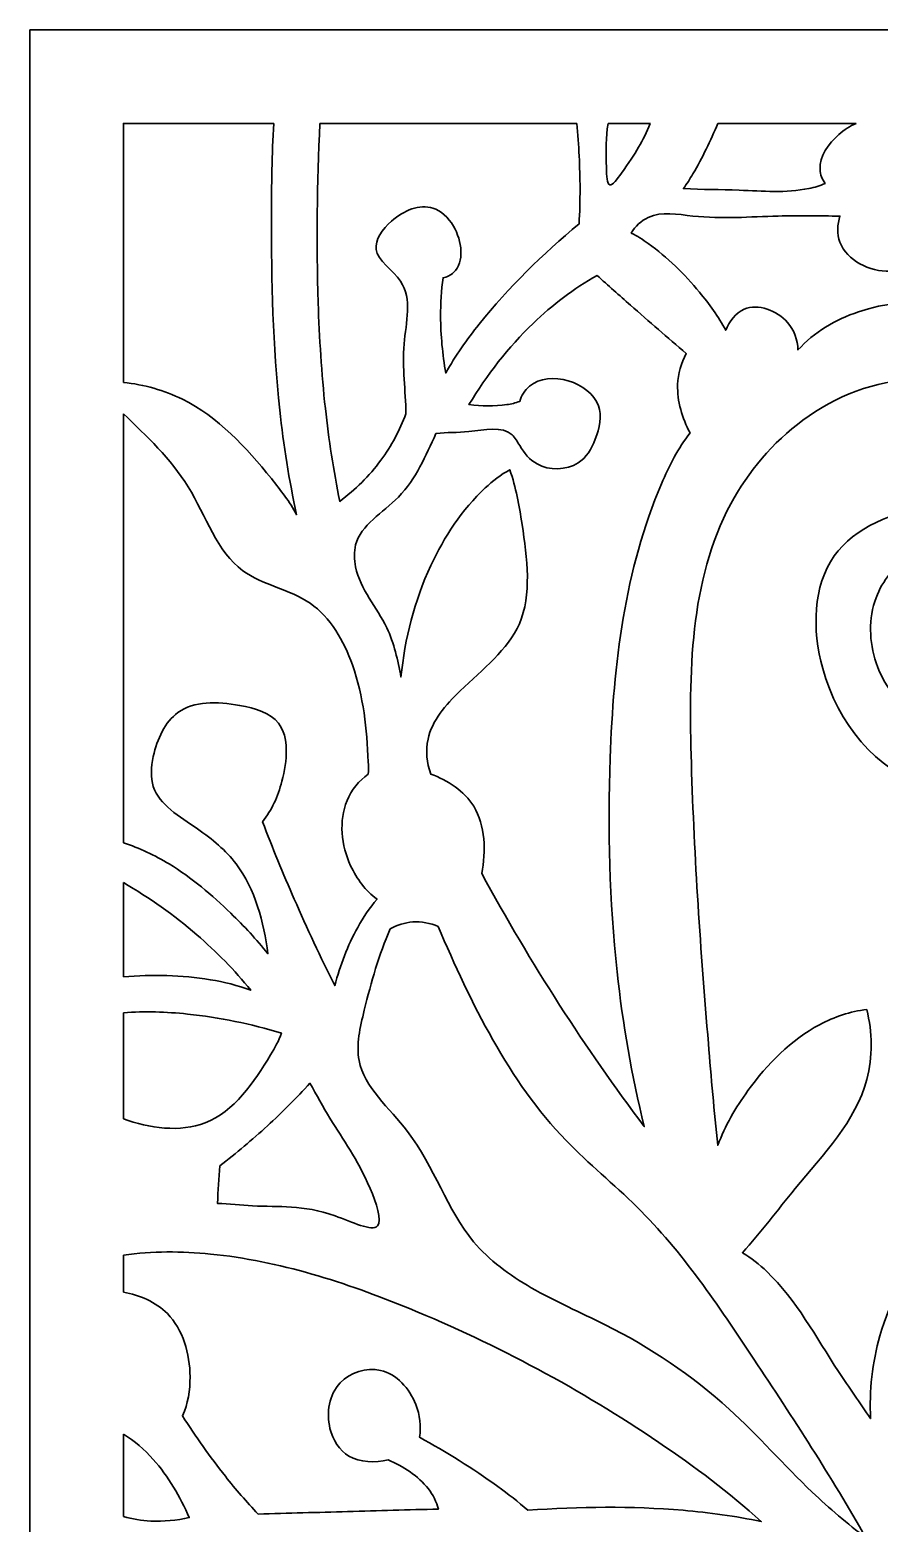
# Model space of a CAD drawing. Header units: centimetres. Extents: x -9.9 to 8.4, y -14.1 to 13.9.
# Drawn here: x -9.86 to -5.43, y 6.1 to 13.9 of the extents above; entities that cross this region are included whole.
import ezdxf

# ---------------------------------------------------------------- set-up
doc = ezdxf.new("R2010")
doc.units = ezdxf.units.CM
doc.header["$MEASUREMENT"] = 0
doc.layers.add('Default', color=7, linetype='Continuous')

msp = doc.modelspace()

# ---------------------------------------------------------------- linework, layer by layer
at = {"layer": 'Default', "color": 114, "lineweight": 35}
for points, knots in [([(-9.8617, 13.89672), (-9.8617, 13.89672), (-1.24018, 13.89671), (-1.24018, 13.89671), (-1.24018, 13.89671), (-1.24018, 13.89671), (-1.24018, -14.1064), (-1.24018, -14.1064), (-1.24018, -14.1064), (-1.24018, -14.1064), (-9.86171, -14.1064), (-9.86171, -14.1064), (-9.86171, -14.1064), (-9.86171, -14.1064), (-9.86171, 13.89671), (-9.86171, 13.89671), (-9.86171, 13.89671), (-9.86171, 13.89671), (-9.8617, 13.89672), (-9.8617, 13.89672)], [0, 0, 0, 0, 0.1666667, 0.1666667, 0.1666667, 0.1666667, 0.3333333, 0.3333333, 0.3333333, 0.3333333, 0.5, 0.5, 0.5, 0.5, 0.6666667, 0.6666667, 0.6666667, 0.6666667, 1, 1, 1, 1]), ([(-8.58908, 13.40844), (-8.59893, 13.24695), (-8.6013, 13.08517), (-8.60163, 12.92331), (-8.60163, 12.92331), (-8.60239, 12.58594), (-8.59402, 12.24814), (-8.55768, 11.91287), (-8.55768, 11.91287), (-8.53781, 11.72942), (-8.50958, 11.54682), (-8.4698, 11.36669), (-8.4698, 11.36669), (-8.50645, 11.43405), (-8.55306, 11.49477), (-8.60163, 11.55508), (-8.60163, 11.55508), (-8.73326, 11.71818), (-8.8799, 11.87756), (-9.06616, 11.96929), (-9.06616, 11.96929), (-9.16127, 12.01616), (-9.26686, 12.04545), (-9.37342, 12.05733)], [0, 0, 0, 0, 0.1428571, 0.1428571, 0.1428571, 0.1428571, 0.2857143, 0.2857143, 0.2857143, 0.2857143, 0.4285714, 0.4285714, 0.4285714, 0.4285714, 0.5714286, 0.5714286, 0.5714286, 0.5714286, 0.7142857, 0.7142857, 0.7142857, 0.7142857, 1, 1, 1, 1]), ([(-9.37342, 12.05733), (-9.37342, 12.05733), (-9.37342, 13.40844), (-9.37342, 13.40844), (-9.37342, 13.40844), (-9.37342, 13.40844), (-8.58908, 13.40844), (-8.58908, 13.40844)], [0, 0, 0, 0, 0.3333333, 0.3333333, 0.3333333, 0.3333333, 1, 1, 1, 1]), ([(-7.00762, 13.40844), (-6.99784, 13.29508), (-6.99176, 13.18137), (-6.99145, 13.06758), (-6.99145, 13.06758), (-6.99116, 13.00644), (-6.99272, 12.94529), (-6.99676, 12.88438), (-6.99676, 12.88438), (-7.18526, 12.72627), (-7.36379, 12.55412), (-7.51728, 12.36124), (-7.51728, 12.36124), (-7.58172, 12.28036), (-7.64177, 12.1958), (-7.6921, 12.10567), (-7.6921, 12.10567), (-7.70873, 12.20338), (-7.7186, 12.30237), (-7.71899, 12.40157), (-7.71899, 12.40157), (-7.71936, 12.46905), (-7.71522, 12.53664), (-7.70563, 12.60334), (-7.70563, 12.60334), (-7.68564, 12.60586), (-7.66646, 12.61639), (-7.6518, 12.63021), (-7.6518, 12.63021), (-7.59258, 12.6859), (-7.60649, 12.79484), (-7.6518, 12.87238), (-7.6518, 12.87238), (-7.67852, 12.91813), (-7.71614, 12.95296), (-7.75936, 12.96644), (-7.75936, 12.96644), (-7.82753, 12.98787), (-7.90968, 12.95628), (-7.97458, 12.89924), (-7.97458, 12.89924), (-8.02308, 12.85656), (-8.06204, 12.7997), (-8.0553, 12.75131), (-8.0553, 12.75131), (-8.04683, 12.69096), (-7.96762, 12.64379), (-7.92786, 12.58463), (-7.92786, 12.58463), (-7.86564, 12.49235), (-7.89942, 12.37115), (-7.9092, 12.25779), (-7.9092, 12.25779), (-7.91994, 12.13156), (-7.90106, 12.01494), (-7.89987, 11.89356), (-7.89987, 11.89356), (-7.93174, 11.80734), (-7.97572, 11.725), (-8.03057, 11.65067), (-8.03057, 11.65067), (-8.09103, 11.56882), (-8.16455, 11.49679), (-8.24537, 11.43581), (-8.24537, 11.43581), (-8.2772, 11.59651), (-8.3022, 11.75871), (-8.32018, 11.92157), (-8.32018, 11.92157), (-8.34026, 12.1046), (-8.35147, 12.2885), (-8.35754, 12.4726), (-8.35754, 12.4726), (-8.36777, 12.7845), (-8.36337, 13.09683), (-8.34818, 13.40844)], [0, 0, 0, 0, 0.05, 0.05, 0.05, 0.05, 0.1, 0.1, 0.1, 0.1, 0.15, 0.15, 0.15, 0.15, 0.2, 0.2, 0.2, 0.2, 0.25, 0.25, 0.25, 0.25, 0.3, 0.3, 0.3, 0.3, 0.35, 0.35, 0.35, 0.35, 0.4, 0.4, 0.4, 0.4, 0.45, 0.45, 0.45, 0.45, 0.5, 0.5, 0.5, 0.5, 0.55, 0.55, 0.55, 0.55, 0.6, 0.6, 0.6, 0.6, 0.65, 0.65, 0.65, 0.65, 0.7, 0.7, 0.7, 0.7, 0.75, 0.75, 0.75, 0.75, 0.8, 0.8, 0.8, 0.8, 0.85, 0.85, 0.85, 0.85, 0.9, 0.9, 0.9, 0.9, 1, 1, 1, 1]), ([(-6.62526, 13.40843), (-6.6637, 13.31624), (-6.69874, 13.25505), (-6.77484, 13.1488), (-6.77484, 13.1488), (-6.79687, 13.11796), (-6.82248, 13.08321), (-6.83637, 13.0873), (-6.83637, 13.0873), (-6.85067, 13.09135), (-6.8527, 13.13666), (-6.85403, 13.17526), (-6.85403, 13.17526), (-6.85745, 13.27567), (-6.85691, 13.33155), (-6.84523, 13.40844)], [0, 0, 0, 0, 0.2, 0.2, 0.2, 0.2, 0.4, 0.4, 0.4, 0.4, 0.6, 0.6, 0.6, 0.6, 1, 1, 1, 1]), ([(-6.84523, 13.40844), (-6.84523, 13.40844), (-6.62527, 13.40844), (-6.62527, 13.40844), (-6.62527, 13.40844), (-6.62527, 13.40844), (-6.62526, 13.40843), (-6.62526, 13.40843)], [0, 0, 0, 0, 0.3333333, 0.3333333, 0.3333333, 0.3333333, 1, 1, 1, 1]), ([(-1.72847, 11.33932), (-1.90311, 11.3058), (-2.07215, 11.24132), (-2.23043, 11.15842), (-2.23043, 11.15842), (-2.53964, 10.99674), (-2.80818, 10.76505), (-3.04413, 10.50753), (-3.04413, 10.50753), (-3.15056, 10.39135), (-3.25042, 10.2699), (-3.33836, 10.14081), (-3.33836, 10.14081), (-3.70622, 9.6011), (-3.86571, 8.92932), (-3.94095, 8.26853), (-3.94095, 8.26853), (-4.0129, 7.63714), (-4.00791, 7.01592), (-3.98607, 6.38976), (-3.98607, 6.38976), (-3.95907, 5.61567), (-3.90645, 4.83418), (-4.00862, 4.06631), (-4.00862, 4.06631), (-4.07831, 3.54196), (-4.22015, 3.02407), (-4.41746, 2.53348), (-4.41746, 2.53348), (-4.39121, 2.89496), (-4.40969, 3.25806), (-4.44682, 3.6203), (-4.44682, 3.6203), (-4.51292, 4.26363), (-4.63819, 4.90422), (-4.8875, 5.5001), (-4.8875, 5.5001), (-4.98251, 5.72735), (-5.09557, 5.94794), (-5.23992, 6.14639), (-5.23992, 6.14639), (-5.0991, 6.29743), (-4.99305, 6.48121), (-4.91687, 6.6751), (-4.91687, 6.6751), (-4.74609, 7.10944), (-4.72584, 7.59488), (-4.76997, 8.05561), (-4.76997, 8.05561), (-4.92131, 7.91897), (-5.05446, 7.76291), (-5.17073, 7.5938), (-5.17073, 7.5938), (-5.27954, 7.43551), (-5.37367, 7.26592), (-5.42658, 7.08228), (-5.42658, 7.08228), (-5.46681, 6.94245), (-5.4832, 6.79445), (-5.47568, 6.64948), (-5.47568, 6.64948), (-5.53048, 6.73205), (-5.58844, 6.81217), (-5.64294, 6.8954), (-5.64294, 6.8954), (-5.76054, 7.07475), (-5.86219, 7.26816), (-6.01671, 7.41669), (-6.01671, 7.41669), (-6.05563, 7.45409), (-6.09781, 7.48858), (-6.14456, 7.51512), (-6.14456, 7.51512), (-6.04697, 7.62148), (-5.96257, 7.73642), (-5.86921, 7.84953), (-5.86921, 7.84953), (-5.72225, 8.02763), (-5.55303, 8.20126), (-5.4954, 8.42005), (-5.4954, 8.42005), (-5.46463, 8.53682), (-5.46557, 8.66645), (-5.4954, 8.78403), (-5.4954, 8.78403), (-5.58095, 8.77454), (-5.66478, 8.7459), (-5.74129, 8.70534), (-5.74129, 8.70534), (-5.89204, 8.62557), (-6.01452, 8.49984), (-6.11516, 8.36109), (-6.11516, 8.36109), (-6.1796, 8.27204), (-6.23517, 8.17775), (-6.27251, 8.07577), (-6.27251, 8.07577), (-6.29174, 8.25256), (-6.30707, 8.43031), (-6.32174, 8.60701), (-6.32174, 8.60701), (-6.36177, 9.09153), (-6.39576, 9.56815), (-6.41048, 10.06748), (-6.41048, 10.06748), (-6.4242, 10.53513), (-6.42086, 11.02283), (-6.20528, 11.42257), (-6.20528, 11.42257), (-6.11454, 11.59095), (-5.986, 11.74377), (-5.82835, 11.85994), (-5.82835, 11.85994), (-5.65767, 11.98553), (-5.45281, 12.06807), (-5.24015, 12.07107), (-5.24015, 12.07107), (-5.00952, 12.07422), (-4.76976, 11.98376), (-4.60674, 11.82978), (-4.60674, 11.82978), (-4.4148, 11.64832), (-4.32921, 11.37887), (-4.30516, 11.09084), (-4.30516, 11.09084), (-4.28285, 10.82223), (-4.314, 10.53749), (-4.48915, 10.36962), (-4.48915, 10.36962), (-4.57139, 10.29078), (-4.68539, 10.23774), (-4.80422, 10.21817), (-4.80422, 10.21817), (-4.94005, 10.19576), (-5.082, 10.21698), (-5.19818, 10.28476), (-5.19818, 10.28476), (-5.3135, 10.35213), (-5.40321, 10.46551), (-5.44665, 10.59387), (-5.44665, 10.59387), (-5.48377, 10.70377), (-5.48694, 10.82476), (-5.44665, 10.9333), (-5.44665, 10.9333), (-5.4135, 11.02266), (-5.35078, 11.10354), (-5.26486, 11.14536), (-5.26486, 11.14536), (-5.16209, 11.19537), (-5.02623, 11.18958), (-4.93146, 11.1272), (-4.93146, 11.1272), (-4.85276, 11.07536), (-4.80262, 10.98449), (-4.78604, 10.89089), (-4.78604, 10.89089), (-4.77052, 10.80301), (-4.78465, 10.71288), (-4.84063, 10.6363), (-4.84063, 10.6363), (-4.8716, 10.59382), (-4.9156, 10.55559), (-4.96185, 10.55753), (-4.96185, 10.55753), (-5.00064, 10.55923), (-5.04098, 10.58921), (-5.05884, 10.63023), (-5.05884, 10.63023), (-5.08945, 10.70117), (-5.05263, 10.80507), (-5.09507, 10.8363), (-5.09507, 10.8363), (-5.11745, 10.85272), (-5.16146, 10.84907), (-5.20427, 10.84846), (-5.20427, 10.84846), (-5.23062, 10.84805), (-5.2564, 10.84883), (-5.27085, 10.8363), (-5.27085, 10.8363), (-5.2869, 10.82235), (-5.28886, 10.79216), (-5.28911, 10.76363), (-5.28911, 10.76363), (-5.28977, 10.67294), (-5.27246, 10.59973), (-5.22847, 10.53325), (-5.22847, 10.53325), (-5.16924, 10.44377), (-5.0615, 10.36654), (-4.95579, 10.36365), (-4.95579, 10.36365), (-4.82277, 10.35987), (-4.6928, 10.47319), (-4.62845, 10.59996), (-4.62845, 10.59996), (-4.5731, 10.70906), (-4.56648, 10.82799), (-4.59215, 10.94541), (-4.59215, 10.94541), (-4.62882, 11.11303), (-4.73154, 11.27756), (-4.87701, 11.35147), (-4.87701, 11.35147), (-4.96171, 11.39455), (-5.06098, 11.4069), (-5.16183, 11.4), (-5.16183, 11.4), (-5.35753, 11.38645), (-5.55908, 11.30031), (-5.66482, 11.15148), (-5.66482, 11.15148), (-5.77623, 10.99467), (-5.78148, 10.76822), (-5.72539, 10.56362), (-5.72539, 10.56362), (-5.64725, 10.27815), (-5.44978, 10.03507), (-5.18002, 9.9454), (-5.18002, 9.9454), (-4.82447, 9.82727), (-4.34339, 9.97592), (-4.14367, 10.27266), (-4.14367, 10.27266), (-4.02391, 10.45065), (-4.00531, 10.68179), (-4.00426, 10.90904), (-4.00426, 10.90904), (-4.00266, 11.23601), (-4.03749, 11.55496), (-4.183, 11.82925), (-4.183, 11.82925), (-4.29354, 12.03757), (-4.46794, 12.22027), (-4.68298, 12.3361), (-4.68298, 12.3361), (-4.94307, 12.47629), (-5.26239, 12.51892), (-5.53927, 12.42521), (-5.53927, 12.42521), (-5.65915, 12.38467), (-5.77101, 12.31851), (-5.85437, 12.22655), (-5.85437, 12.22655), (-5.85663, 12.2778), (-5.87345, 12.32955), (-5.90918, 12.37036), (-5.90918, 12.37036), (-5.96401, 12.43303), (-6.0635, 12.47013), (-6.13519, 12.4389), (-6.13519, 12.4389), (-6.17949, 12.41964), (-6.21312, 12.37432), (-6.23117, 12.32921), (-6.23117, 12.32921), (-6.26989, 12.39978), (-6.31681, 12.4657), (-6.36817, 12.52787), (-6.36817, 12.52787), (-6.4465, 12.6229), (-6.53538, 12.70952), (-6.63533, 12.78137), (-6.63533, 12.78137), (-6.66366, 12.80182), (-6.69297, 12.82098), (-6.72427, 12.8362), (-6.72427, 12.8362), (-6.70358, 12.87078), (-6.67127, 12.9013), (-6.63533, 12.91835), (-6.63533, 12.91835), (-6.56609, 12.95115), (-6.48292, 12.93401), (-6.40242, 12.92518), (-6.40242, 12.92518), (-6.24852, 12.90832), (-6.10444, 12.92171), (-5.95717, 12.92518), (-5.95717, 12.92518), (-5.85068, 12.92775), (-5.7425, 12.92518), (-5.6352, 12.92518), (-5.6352, 12.92518), (-5.65015, 12.88205), (-5.65131, 12.83144), (-5.6352, 12.78821), (-5.6352, 12.78821), (-5.59975, 12.69326), (-5.4805, 12.63331), (-5.37493, 12.63755), (-5.37493, 12.63755), (-5.26554, 12.64192), (-5.17076, 12.71494), (-5.11459, 12.80882), (-5.11459, 12.80882), (-5.05411, 12.90982), (-5.03825, 13.03497), (-5.07308, 13.14141), (-5.07308, 13.14141), (-5.10422, 13.2368), (-5.17594, 13.31732), (-5.26892, 13.36903), (-5.26892, 13.36903), (-5.29838, 13.38539), (-5.32999, 13.39894), (-5.36221, 13.40843)], [0, 0, 0, 0, 0.0128205, 0.0128205, 0.0128205, 0.0128205, 0.025641, 0.025641, 0.025641, 0.025641, 0.0384615, 0.0384615, 0.0384615, 0.0384615, 0.0512821, 0.0512821, 0.0512821, 0.0512821, 0.0641026, 0.0641026, 0.0641026, 0.0641026, 0.0769231, 0.0769231, 0.0769231, 0.0769231, 0.0897436, 0.0897436, 0.0897436, 0.0897436, 0.1025641, 0.1025641, 0.1025641, 0.1025641, 0.1153846, 0.1153846, 0.1153846, 0.1153846, 0.1282051, 0.1282051, 0.1282051, 0.1282051, 0.1410256, 0.1410256, 0.1410256, 0.1410256, 0.1538462, 0.1538462, 0.1538462, 0.1538462, 0.1666667, 0.1666667, 0.1666667, 0.1666667, 0.1794872, 0.1794872, 0.1794872, 0.1794872, 0.1923077, 0.1923077, 0.1923077, 0.1923077, 0.2051282, 0.2051282, 0.2051282, 0.2051282, 0.2179487, 0.2179487, 0.2179487, 0.2179487, 0.2307692, 0.2307692, 0.2307692, 0.2307692, 0.2435897, 0.2435897, 0.2435897, 0.2435897, 0.2564103, 0.2564103, 0.2564103, 0.2564103, 0.2692308, 0.2692308, 0.2692308, 0.2692308, 0.2820513, 0.2820513, 0.2820513, 0.2820513, 0.2948718, 0.2948718, 0.2948718, 0.2948718, 0.3076923, 0.3076923, 0.3076923, 0.3076923, 0.3205128, 0.3205128, 0.3205128, 0.3205128, 0.3333333, 0.3333333, 0.3333333, 0.3333333, 0.3461538, 0.3461538, 0.3461538, 0.3461538, 0.3589744, 0.3589744, 0.3589744, 0.3589744, 0.3717949, 0.3717949, 0.3717949, 0.3717949, 0.3846154, 0.3846154, 0.3846154, 0.3846154, 0.3974359, 0.3974359, 0.3974359, 0.3974359, 0.4102564, 0.4102564, 0.4102564, 0.4102564, 0.4230769, 0.4230769, 0.4230769, 0.4230769, 0.4358974, 0.4358974, 0.4358974, 0.4358974, 0.4487179, 0.4487179, 0.4487179, 0.4487179, 0.4615385, 0.4615385, 0.4615385, 0.4615385, 0.474359, 0.474359, 0.474359, 0.474359, 0.4871795, 0.4871795, 0.4871795, 0.4871795, 0.5, 0.5, 0.5, 0.5, 0.5128205, 0.5128205, 0.5128205, 0.5128205, 0.525641, 0.525641, 0.525641, 0.525641, 0.5384615, 0.5384615, 0.5384615, 0.5384615, 0.5512821, 0.5512821, 0.5512821, 0.5512821, 0.5641026, 0.5641026, 0.5641026, 0.5641026, 0.5769231, 0.5769231, 0.5769231, 0.5769231, 0.5897436, 0.5897436, 0.5897436, 0.5897436, 0.6025641, 0.6025641, 0.6025641, 0.6025641, 0.6153846, 0.6153846, 0.6153846, 0.6153846, 0.6282051, 0.6282051, 0.6282051, 0.6282051, 0.6410256, 0.6410256, 0.6410256, 0.6410256, 0.6538462, 0.6538462, 0.6538462, 0.6538462, 0.6666667, 0.6666667, 0.6666667, 0.6666667, 0.6794872, 0.6794872, 0.6794872, 0.6794872, 0.6923077, 0.6923077, 0.6923077, 0.6923077, 0.7051282, 0.7051282, 0.7051282, 0.7051282, 0.7179487, 0.7179487, 0.7179487, 0.7179487, 0.7307692, 0.7307692, 0.7307692, 0.7307692, 0.7435897, 0.7435897, 0.7435897, 0.7435897, 0.7564103, 0.7564103, 0.7564103, 0.7564103, 0.7692308, 0.7692308, 0.7692308, 0.7692308, 0.7820513, 0.7820513, 0.7820513, 0.7820513, 0.7948718, 0.7948718, 0.7948718, 0.7948718, 0.8076923, 0.8076923, 0.8076923, 0.8076923, 0.8205128, 0.8205128, 0.8205128, 0.8205128, 0.8333333, 0.8333333, 0.8333333, 0.8333333, 0.8461538, 0.8461538, 0.8461538, 0.8461538, 0.8589744, 0.8589744, 0.8589744, 0.8589744, 0.8717949, 0.8717949, 0.8717949, 0.8717949, 0.8846154, 0.8846154, 0.8846154, 0.8846154, 0.8974359, 0.8974359, 0.8974359, 0.8974359, 0.9102564, 0.9102564, 0.9102564, 0.9102564, 0.9230769, 0.9230769, 0.9230769, 0.9230769, 0.9358974, 0.9358974, 0.9358974, 0.9358974, 0.9487179, 0.9487179, 0.9487179, 0.9487179, 0.9615385, 0.9615385, 0.9615385, 0.9615385, 0.974359, 0.974359, 0.974359, 0.974359, 1, 1, 1, 1]), ([(-5.55098, 13.40843), (-5.58338, 13.39606), (-5.61288, 13.3759), (-5.64092, 13.35108), (-5.64092, 13.35108), (-5.69556, 13.30279), (-5.74459, 13.23708), (-5.73941, 13.16741), (-5.73941, 13.16741), (-5.73752, 13.14182), (-5.72844, 13.11572), (-5.71253, 13.09569), (-5.71253, 13.09569), (-5.7395, 13.08304), (-5.7685, 13.07489), (-5.79771, 13.06885), (-5.79771, 13.06885), (-5.91654, 13.04433), (-6.0391, 13.05534), (-6.16065, 13.05994), (-6.16065, 13.05994), (-6.25812, 13.06358), (-6.35492, 13.06315), (-6.45188, 13.06885), (-6.45188, 13.06885), (-6.43392, 13.09321), (-6.41795, 13.1189), (-6.40253, 13.14496), (-6.40253, 13.14496), (-6.35289, 13.22948), (-6.3108, 13.31825), (-6.27261, 13.40844)], [0, 0, 0, 0, 0.1111111, 0.1111111, 0.1111111, 0.1111111, 0.2222222, 0.2222222, 0.2222222, 0.2222222, 0.3333333, 0.3333333, 0.3333333, 0.3333333, 0.4444444, 0.4444444, 0.4444444, 0.4444444, 0.5555556, 0.5555556, 0.5555556, 0.5555556, 0.6666667, 0.6666667, 0.6666667, 0.6666667, 0.7777778, 0.7777778, 0.7777778, 0.7777778, 1, 1, 1, 1]), ([(-6.27261, 13.40844), (-6.27261, 13.40844), (-5.55098, 13.40844), (-5.55098, 13.40844), (-5.55098, 13.40844), (-5.55098, 13.40844), (-5.55098, 13.40843), (-5.55098, 13.40843)], [0, 0, 0, 0, 0.3333333, 0.3333333, 0.3333333, 0.3333333, 1, 1, 1, 1]), ([(-6.90266, 12.61522), (-6.84477, 12.56315), (-6.78649, 12.51141), (-6.72797, 12.45997), (-6.72797, 12.45997), (-6.63154, 12.37518), (-6.53437, 12.2911), (-6.43683, 12.20764), (-6.43683, 12.20764), (-6.4638, 12.15854), (-6.47959, 12.10233), (-6.48205, 12.04592), (-6.48205, 12.04592), (-6.48587, 11.95841), (-6.45752, 11.87054), (-6.41741, 11.79359), (-6.41741, 11.79359), (-6.48, 11.71381), (-6.52607, 11.622), (-6.56621, 11.52826), (-6.56621, 11.52826), (-6.75856, 11.07927), (-6.8166, 10.58537), (-6.83445, 10.09662), (-6.83445, 10.09662), (-6.84818, 9.72231), (-6.83837, 9.3511), (-6.79795, 8.98144), (-6.79795, 8.98144), (-6.76819, 8.70979), (-6.722, 8.43911), (-6.65603, 8.17374), (-6.65603, 8.17374), (-6.81105, 8.37946), (-6.95839, 8.59103), (-7.09782, 8.80775), (-7.09782, 8.80775), (-7.24174, 9.0314), (-7.37726, 9.26065), (-7.50424, 9.49431), (-7.50424, 9.49431), (-7.48264, 9.60998), (-7.48444, 9.74469), (-7.54627, 9.84472), (-7.54627, 9.84472), (-7.59531, 9.92409), (-7.68238, 9.98168), (-7.77046, 10.01282), (-7.77046, 10.01282), (-7.79123, 10.07011), (-7.79696, 10.13583), (-7.78446, 10.19504), (-7.78446, 10.19504), (-7.76376, 10.29319), (-7.69291, 10.37304), (-7.61631, 10.4473), (-7.61631, 10.4473), (-7.49836, 10.56155), (-7.3669, 10.66252), (-7.30796, 10.79759), (-7.30796, 10.79759), (-7.2426, 10.9478), (-7.26693, 11.13996), (-7.29398, 11.31611), (-7.29398, 11.31611), (-7.30917, 11.41517), (-7.32526, 11.50911), (-7.35775, 11.60075), (-7.35775, 11.60075), (-7.40496, 11.57625), (-7.44704, 11.54263), (-7.48624, 11.50622), (-7.48624, 11.50622), (-7.60761, 11.393), (-7.70019, 11.25171), (-7.77, 11.1007), (-7.77, 11.1007), (-7.85491, 10.91715), (-7.90613, 10.71915), (-7.92551, 10.51948), (-7.92551, 10.51948), (-7.94218, 10.60701), (-7.96114, 10.69597), (-7.99982, 10.77629), (-7.99982, 10.77629), (-8.05132, 10.88357), (-8.13788, 10.97556), (-8.16203, 11.09398), (-8.16203, 11.09398), (-8.16976, 11.13207), (-8.17109, 11.1729), (-8.16203, 11.20888), (-8.16203, 11.20888), (-8.13542, 11.31356), (-8.02016, 11.37648), (-7.93901, 11.4589), (-7.93901, 11.4589), (-7.84573, 11.55347), (-7.79752, 11.67393), (-7.74299, 11.79), (-7.74299, 11.79), (-7.68587, 11.79724), (-7.63214, 11.79419), (-7.5707, 11.80014), (-7.5707, 11.80014), (-7.49016, 11.80809), (-7.39622, 11.83142), (-7.34539, 11.78324), (-7.34539, 11.78324), (-7.32998, 11.76864), (-7.31845, 11.74731), (-7.30595, 11.72689), (-7.30595, 11.72689), (-7.28208, 11.68805), (-7.2544, 11.65258), (-7.21588, 11.63124), (-7.21588, 11.63124), (-7.15326, 11.59631), (-7.06208, 11.59847), (-7.00185, 11.63685), (-7.00185, 11.63685), (-6.95876, 11.66429), (-6.93161, 11.71019), (-6.91173, 11.76073), (-6.91173, 11.76073), (-6.88916, 11.81859), (-6.87617, 11.8824), (-6.89483, 11.93537), (-6.89483, 11.93537), (-6.91664, 11.99691), (-6.98114, 12.04383), (-7.05258, 12.06485), (-7.05258, 12.06485), (-7.12417, 12.08592), (-7.20277, 12.08088), (-7.25525, 12.03672), (-7.25525, 12.03672), (-7.27939, 12.0165), (-7.29797, 11.98803), (-7.30595, 11.9579), (-7.30595, 11.9579), (-7.32768, 11.94955), (-7.35058, 11.94447), (-7.37353, 11.94103), (-7.37353, 11.94103), (-7.43876, 11.93094), (-7.50547, 11.93315), (-7.5707, 11.94103), (-7.5707, 11.94103), (-7.47788, 12.09517), (-7.3669, 12.23989), (-7.23648, 12.36497), (-7.23648, 12.36497), (-7.13579, 12.46159), (-7.02349, 12.54645), (-6.90266, 12.61522)], [0, 0, 0, 0, 0.025, 0.025, 0.025, 0.025, 0.05, 0.05, 0.05, 0.05, 0.075, 0.075, 0.075, 0.075, 0.1, 0.1, 0.1, 0.1, 0.125, 0.125, 0.125, 0.125, 0.15, 0.15, 0.15, 0.15, 0.175, 0.175, 0.175, 0.175, 0.2, 0.2, 0.2, 0.2, 0.225, 0.225, 0.225, 0.225, 0.25, 0.25, 0.25, 0.25, 0.275, 0.275, 0.275, 0.275, 0.3, 0.3, 0.3, 0.3, 0.325, 0.325, 0.325, 0.325, 0.35, 0.35, 0.35, 0.35, 0.375, 0.375, 0.375, 0.375, 0.4, 0.4, 0.4, 0.4, 0.425, 0.425, 0.425, 0.425, 0.45, 0.45, 0.45, 0.45, 0.475, 0.475, 0.475, 0.475, 0.5, 0.5, 0.5, 0.5, 0.525, 0.525, 0.525, 0.525, 0.55, 0.55, 0.55, 0.55, 0.575, 0.575, 0.575, 0.575, 0.6, 0.6, 0.6, 0.6, 0.625, 0.625, 0.625, 0.625, 0.65, 0.65, 0.65, 0.65, 0.675, 0.675, 0.675, 0.675, 0.7, 0.7, 0.7, 0.7, 0.725, 0.725, 0.725, 0.725, 0.75, 0.75, 0.75, 0.75, 0.775, 0.775, 0.775, 0.775, 0.8, 0.8, 0.8, 0.8, 0.825, 0.825, 0.825, 0.825, 0.85, 0.85, 0.85, 0.85, 0.875, 0.875, 0.875, 0.875, 0.9, 0.9, 0.9, 0.9, 0.925, 0.925, 0.925, 0.925, 0.95, 0.95, 0.95, 0.95, 1, 1, 1, 1]), ([(-9.37342, 11.89384), (-9.25221, 11.77526), (-9.1273, 11.66068), (-9.0364, 11.51267), (-9.0364, 11.51267), (-8.94302, 11.36037), (-8.88563, 11.1727), (-8.75055, 11.0743), (-8.75055, 11.0743), (-8.64995, 11.00103), (-8.5061, 10.97742), (-8.39963, 10.90421), (-8.39963, 10.90421), (-8.29303, 10.83102), (-8.22379, 10.70811), (-8.17902, 10.5825), (-8.17902, 10.5825), (-8.12027, 10.41757), (-8.10366, 10.24791), (-8.09626, 10.07703), (-8.09626, 10.07703), (-8.09539, 10.05549), (-8.09464, 10.03403), (-8.09626, 10.01266), (-8.09626, 10.01266), (-8.14461, 9.97902), (-8.1835, 9.92974), (-8.20664, 9.87475), (-8.20664, 9.87475), (-8.25113, 9.76867), (-8.23708, 9.64112), (-8.18822, 9.53475), (-8.18822, 9.53475), (-8.15629, 9.46513), (-8.10968, 9.40461), (-8.05035, 9.36003), (-8.05035, 9.36003), (-8.08922, 9.31504), (-8.1225, 9.26518), (-8.15149, 9.21303), (-8.15149, 9.21303), (-8.20426, 9.11759), (-8.24249, 9.01456), (-8.27093, 8.90965), (-8.27093, 8.90965), (-8.34518, 9.05801), (-8.41586, 9.20817), (-8.4823, 9.36003), (-8.4823, 9.36003), (-8.54082, 9.49352), (-8.59603, 9.62836), (-8.64778, 9.76453), (-8.64778, 9.76453), (-8.59931, 9.82573), (-8.56815, 9.89471), (-8.54664, 9.97592), (-8.54664, 9.97592), (-8.5189, 10.08119), (-8.50731, 10.20695), (-8.56509, 10.27923), (-8.56509, 10.27923), (-8.60726, 10.332), (-8.68648, 10.35634), (-8.76729, 10.37118), (-8.76729, 10.37118), (-8.88505, 10.39273), (-9.00619, 10.39429), (-9.08901, 10.33437), (-9.08901, 10.33437), (-9.15633, 10.28563), (-9.19838, 10.19621), (-9.21763, 10.10459), (-9.21763, 10.10459), (-9.22916, 10.05027), (-9.23255, 9.99517), (-9.21763, 9.94837), (-9.21763, 9.94837), (-9.18729, 9.85289), (-9.08051, 9.792), (-8.98791, 9.72774), (-8.98791, 9.72774), (-8.90839, 9.67257), (-8.83947, 9.61506), (-8.78569, 9.54388), (-8.78569, 9.54388), (-8.68776, 9.41439), (-8.63997, 9.23962), (-8.6202, 9.07513), (-8.6202, 9.07513), (-8.67889, 9.15031), (-8.74453, 9.2199), (-8.8132, 9.2865), (-8.8132, 9.2865), (-8.91202, 9.3825), (-9.01727, 9.47268), (-9.13489, 9.54388), (-9.13489, 9.54388), (-9.20999, 9.58924), (-9.29019, 9.62695), (-9.37342, 9.65422)], [0, 0, 0, 0, 0.0384615, 0.0384615, 0.0384615, 0.0384615, 0.0769231, 0.0769231, 0.0769231, 0.0769231, 0.1153846, 0.1153846, 0.1153846, 0.1153846, 0.1538462, 0.1538462, 0.1538462, 0.1538462, 0.1923077, 0.1923077, 0.1923077, 0.1923077, 0.2307692, 0.2307692, 0.2307692, 0.2307692, 0.2692308, 0.2692308, 0.2692308, 0.2692308, 0.3076923, 0.3076923, 0.3076923, 0.3076923, 0.3461538, 0.3461538, 0.3461538, 0.3461538, 0.3846154, 0.3846154, 0.3846154, 0.3846154, 0.4230769, 0.4230769, 0.4230769, 0.4230769, 0.4615385, 0.4615385, 0.4615385, 0.4615385, 0.5, 0.5, 0.5, 0.5, 0.5384615, 0.5384615, 0.5384615, 0.5384615, 0.5769231, 0.5769231, 0.5769231, 0.5769231, 0.6153846, 0.6153846, 0.6153846, 0.6153846, 0.6538462, 0.6538462, 0.6538462, 0.6538462, 0.6923077, 0.6923077, 0.6923077, 0.6923077, 0.7307692, 0.7307692, 0.7307692, 0.7307692, 0.7692308, 0.7692308, 0.7692308, 0.7692308, 0.8076923, 0.8076923, 0.8076923, 0.8076923, 0.8461538, 0.8461538, 0.8461538, 0.8461538, 0.8846154, 0.8846154, 0.8846154, 0.8846154, 0.9230769, 0.9230769, 0.9230769, 0.9230769, 1, 1, 1, 1]), ([(-9.37342, 9.44684), (-9.23841, 9.36784), (-9.10955, 9.27714), (-8.99087, 9.17467), (-8.99087, 9.17467), (-8.88875, 9.08649), (-8.79402, 8.98958), (-8.70901, 8.88513), (-8.70901, 8.88513), (-8.77715, 8.91078), (-8.8484, 8.92794), (-8.92049, 8.93983), (-8.92049, 8.93983), (-9.06993, 8.96459), (-9.22277, 8.96647), (-9.37342, 8.95556)], [0, 0, 0, 0, 0.2, 0.2, 0.2, 0.2, 0.4, 0.4, 0.4, 0.4, 0.6, 0.6, 0.6, 0.6, 1, 1, 1, 1]), ([(-7.73177, 9.21782), (-7.56081, 8.81889), (-7.36408, 8.41175), (-7.06347, 8.10024), (-7.06347, 8.10024), (-6.94685, 7.97942), (-6.81461, 7.87285), (-6.69488, 7.7546), (-6.69488, 7.7546), (-6.45747, 7.52015), (-6.26962, 7.23938), (-6.08422, 6.95974), (-6.08422, 6.95974), (-5.88043, 6.65226), (-5.67956, 6.34609), (-5.49975, 6.02596), (-5.49975, 6.02596), (-5.59612, 6.10228), (-5.69053, 6.1815), (-5.77977, 6.26596), (-5.77977, 6.26596), (-5.92803, 6.40643), (-6.06198, 6.56158), (-6.21319, 6.69935), (-6.21319, 6.69935), (-6.40617, 6.87505), (-6.62729, 7.02229), (-6.85984, 7.13936), (-6.85984, 7.13936), (-6.98848, 7.20416), (-7.12055, 7.25967), (-7.24659, 7.33277), (-7.24659, 7.33277), (-7.35852, 7.39773), (-7.46574, 7.47645), (-7.54657, 7.57274), (-7.54657, 7.57274), (-7.68764, 7.74072), (-7.7489, 7.96204), (-7.8911, 8.14723), (-7.8911, 8.14723), (-7.98629, 8.27127), (-8.11791, 8.37911), (-8.14424, 8.51793), (-8.14424, 8.51793), (-8.15975, 8.59952), (-8.13895, 8.69171), (-8.11717, 8.78024), (-8.11717, 8.78024), (-8.08032, 8.92993), (-8.04068, 9.06887), (-7.98152, 9.20521), (-7.98152, 9.20521), (-7.94574, 9.22526), (-7.90512, 9.23867), (-7.86389, 9.2414), (-7.86389, 9.2414), (-7.81888, 9.24441), (-7.77311, 9.23486), (-7.73177, 9.21782)], [0, 0, 0, 0, 0.0625, 0.0625, 0.0625, 0.0625, 0.125, 0.125, 0.125, 0.125, 0.1875, 0.1875, 0.1875, 0.1875, 0.25, 0.25, 0.25, 0.25, 0.3125, 0.3125, 0.3125, 0.3125, 0.375, 0.375, 0.375, 0.375, 0.4375, 0.4375, 0.4375, 0.4375, 0.5, 0.5, 0.5, 0.5, 0.5625, 0.5625, 0.5625, 0.5625, 0.625, 0.625, 0.625, 0.625, 0.6875, 0.6875, 0.6875, 0.6875, 0.75, 0.75, 0.75, 0.75, 0.8125, 0.8125, 0.8125, 0.8125, 0.875, 0.875, 0.875, 0.875, 1, 1, 1, 1]), ([(-9.37339, 8.76796), (-9.26218, 8.77544), (-9.15008, 8.77218), (-9.03894, 8.76091), (-9.03894, 8.76091), (-8.87298, 8.74399), (-8.70888, 8.70893), (-8.54915, 8.66157), (-8.54915, 8.66157), (-8.56253, 8.62139), (-8.58364, 8.58495), (-8.60592, 8.54794), (-8.60592, 8.54794), (-8.69261, 8.40447), (-8.79717, 8.25115), (-8.94673, 8.19307), (-8.94673, 8.19307), (-9.07654, 8.14258), (-9.24023, 8.16396), (-9.37342, 8.21434)], [0, 0, 0, 0, 0.1666667, 0.1666667, 0.1666667, 0.1666667, 0.3333333, 0.3333333, 0.3333333, 0.3333333, 0.5, 0.5, 0.5, 0.5, 0.6666667, 0.6666667, 0.6666667, 0.6666667, 1, 1, 1, 1]), ([(-8.87046, 7.96881), (-8.78488, 8.03481), (-8.70196, 8.10449), (-8.62236, 8.17761), (-8.62236, 8.17761), (-8.54521, 8.24857), (-8.47111, 8.32254), (-8.40032, 8.39973), (-8.40032, 8.39973), (-8.36549, 8.33869), (-8.33084, 8.27452), (-8.29593, 8.21683), (-8.29593, 8.21683), (-8.22599, 8.10138), (-8.15543, 8.01179), (-8.08693, 7.85121), (-8.08693, 7.85121), (-8.05443, 7.77516), (-8.02248, 7.68306), (-8.04781, 7.65533), (-8.04781, 7.65533), (-8.07668, 7.62379), (-8.18018, 7.676), (-8.26973, 7.70759), (-8.26973, 7.70759), (-8.44034, 7.76766), (-8.56069, 7.75252), (-8.70072, 7.75979), (-8.70072, 7.75979), (-8.75983, 7.76286), (-8.8225, 7.77006), (-8.88352, 7.77282), (-8.88352, 7.77282), (-8.87918, 7.83819), (-8.87482, 7.90342), (-8.87046, 7.96881)], [0, 0, 0, 0, 0.1, 0.1, 0.1, 0.1, 0.2, 0.2, 0.2, 0.2, 0.3, 0.3, 0.3, 0.3, 0.4, 0.4, 0.4, 0.4, 0.5, 0.5, 0.5, 0.5, 0.6, 0.6, 0.6, 0.6, 0.7, 0.7, 0.7, 0.7, 0.8, 0.8, 0.8, 0.8, 1, 1, 1, 1]), ([(-9.37339, 7.50204), (-9.22358, 7.52464), (-9.06999, 7.52343), (-8.91872, 7.50842), (-8.91872, 7.50842), (-8.56058, 7.47297), (-8.21459, 7.36055), (-7.88076, 7.22357), (-7.88076, 7.22357), (-7.42304, 7.03557), (-6.98828, 6.80143), (-6.5801, 6.52518), (-6.5801, 6.52518), (-6.39342, 6.39887), (-6.21237, 6.26368), (-6.04631, 6.11181), (-6.04631, 6.11181), (-6.18043, 6.14118), (-6.31698, 6.15953), (-6.45413, 6.17102), (-6.45413, 6.17102), (-6.72311, 6.19364), (-6.99414, 6.19026), (-7.26322, 6.17102), (-7.26322, 6.17102), (-7.31345, 6.21544), (-7.36657, 6.2566), (-7.42099, 6.29598), (-7.42099, 6.29598), (-7.55125, 6.39028), (-7.68855, 6.47448), (-7.82879, 6.55255), (-7.82879, 6.55255), (-7.81949, 6.60912), (-7.82634, 6.6678), (-7.8486, 6.7236), (-7.8486, 6.7236), (-7.8816, 6.80635), (-7.94837, 6.88267), (-8.03279, 6.90125), (-8.03279, 6.90125), (-8.10546, 6.91702), (-8.19126, 6.89), (-8.24332, 6.83543), (-8.24332, 6.83543), (-8.30036, 6.77527), (-8.31655, 6.68197), (-8.29591, 6.59856), (-8.29591, 6.59856), (-8.28096, 6.53838), (-8.24677, 6.48344), (-8.19726, 6.45389), (-8.19726, 6.45389), (-8.13917, 6.41924), (-8.05994, 6.4194), (-7.99326, 6.43413), (-7.99326, 6.43413), (-7.91389, 6.40003), (-7.83587, 6.35207), (-7.78282, 6.28283), (-7.78282, 6.28283), (-7.75872, 6.25146), (-7.73982, 6.2156), (-7.73015, 6.17763), (-7.73015, 6.17763), (-7.88805, 6.17329), (-8.04595, 6.16891), (-8.20375, 6.1645), (-8.20375, 6.1645), (-8.35952, 6.16014), (-8.51514, 6.15576), (-8.67077, 6.15126), (-8.67077, 6.15126), (-8.73089, 6.21418), (-8.78774, 6.28035), (-8.84185, 6.34861), (-8.84185, 6.34861), (-8.92192, 6.44975), (-8.99618, 6.55567), (-9.06547, 6.66438), (-9.06547, 6.66438), (-9.03683, 6.72745), (-9.02545, 6.79691), (-9.02603, 6.86827), (-9.02603, 6.86827), (-9.02695, 6.98848), (-9.06206, 7.11412), (-9.1444, 7.19722), (-9.1444, 7.19722), (-9.20437, 7.25773), (-9.28953, 7.29556), (-9.37342, 7.30901)], [0, 0, 0, 0, 0.0416667, 0.0416667, 0.0416667, 0.0416667, 0.0833333, 0.0833333, 0.0833333, 0.0833333, 0.125, 0.125, 0.125, 0.125, 0.1666667, 0.1666667, 0.1666667, 0.1666667, 0.2083333, 0.2083333, 0.2083333, 0.2083333, 0.25, 0.25, 0.25, 0.25, 0.2916667, 0.2916667, 0.2916667, 0.2916667, 0.3333333, 0.3333333, 0.3333333, 0.3333333, 0.375, 0.375, 0.375, 0.375, 0.4166667, 0.4166667, 0.4166667, 0.4166667, 0.4583333, 0.4583333, 0.4583333, 0.4583333, 0.5, 0.5, 0.5, 0.5, 0.5416667, 0.5416667, 0.5416667, 0.5416667, 0.5833333, 0.5833333, 0.5833333, 0.5833333, 0.625, 0.625, 0.625, 0.625, 0.6666667, 0.6666667, 0.6666667, 0.6666667, 0.7083333, 0.7083333, 0.7083333, 0.7083333, 0.75, 0.75, 0.75, 0.75, 0.7916667, 0.7916667, 0.7916667, 0.7916667, 0.8333333, 0.8333333, 0.8333333, 0.8333333, 0.875, 0.875, 0.875, 0.875, 0.9166667, 0.9166667, 0.9166667, 0.9166667, 1, 1, 1, 1]), ([(-9.37342, 6.13913), (-9.37342, 6.13913), (-9.37342, 6.5688), (-9.37342, 6.5688), (-9.37342, 6.5688), (-9.37342, 6.5688), (-9.37342, 6.5688), (-9.37342, 6.5688)], [0, 0, 0, 0, 0.3333333, 0.3333333, 0.3333333, 0.3333333, 1, 1, 1, 1]), ([(-9.37342, 6.5688), (-9.31594, 6.53288), (-9.26421, 6.48758), (-9.21871, 6.43699), (-9.21871, 6.43699), (-9.13864, 6.34783), (-9.07742, 6.24244), (-9.03027, 6.13299), (-9.03027, 6.13299), (-9.09585, 6.11856), (-9.16361, 6.11143), (-9.23088, 6.11477), (-9.23088, 6.11477), (-9.27917, 6.11724), (-9.32728, 6.12513), (-9.37342, 6.13913)], [0, 0, 0, 0, 0.2, 0.2, 0.2, 0.2, 0.4, 0.4, 0.4, 0.4, 0.6, 0.6, 0.6, 0.6, 1, 1, 1, 1])]:
    msp.add_open_spline(points, degree=3, knots=knots, dxfattribs=at)
for points in [[(-8.34818, 13.40844), (-8.34818, 13.40844), (-8.34818, 13.40843), (-8.34818, 13.40843)], [(-8.34818, 13.40843), (-8.34818, 13.40843), (-7.00762, 13.40844), (-7.00762, 13.40844)], [(-6.90266, 12.61522), (-6.90266, 12.61522), (-6.90266, 12.61522), (-6.90266, 12.61522)], [(-9.37342, 12.05733), (-9.37342, 12.05733), (-9.37342, 12.05733), (-9.37342, 12.05733)], [(-9.37342, 9.65422), (-9.37342, 9.65422), (-9.37342, 11.89384), (-9.37342, 11.89384)], [(-9.37342, 9.65422), (-9.37342, 9.65422), (-9.37342, 9.65422), (-9.37342, 9.65422)], [(-9.37342, 8.95556), (-9.37342, 8.95556), (-9.37342, 9.44684), (-9.37342, 9.44684)], [(-7.73177, 9.21782), (-7.73177, 9.21782), (-7.73177, 9.21782), (-7.73177, 9.21782)], [(-9.37342, 8.95556), (-9.37342, 8.95556), (-9.37342, 8.95556), (-9.37342, 8.95556)], [(-9.37339, 8.21434), (-9.37339, 8.21434), (-9.37339, 8.76796), (-9.37339, 8.76796)], [(-9.37342, 8.21434), (-9.37342, 8.21434), (-9.37339, 8.21434), (-9.37339, 8.21434)], [(-8.87046, 7.96881), (-8.87046, 7.96881), (-8.87046, 7.96881), (-8.87046, 7.96881)], [(-9.37339, 7.30901), (-9.37339, 7.30901), (-9.37339, 7.50204), (-9.37339, 7.50204)], [(-9.37342, 7.30901), (-9.37342, 7.30901), (-9.37339, 7.30901), (-9.37339, 7.30901)]]:
    msp.add_open_spline(points, degree=3, dxfattribs=at)

doc.saveas('drawing.dxf')
